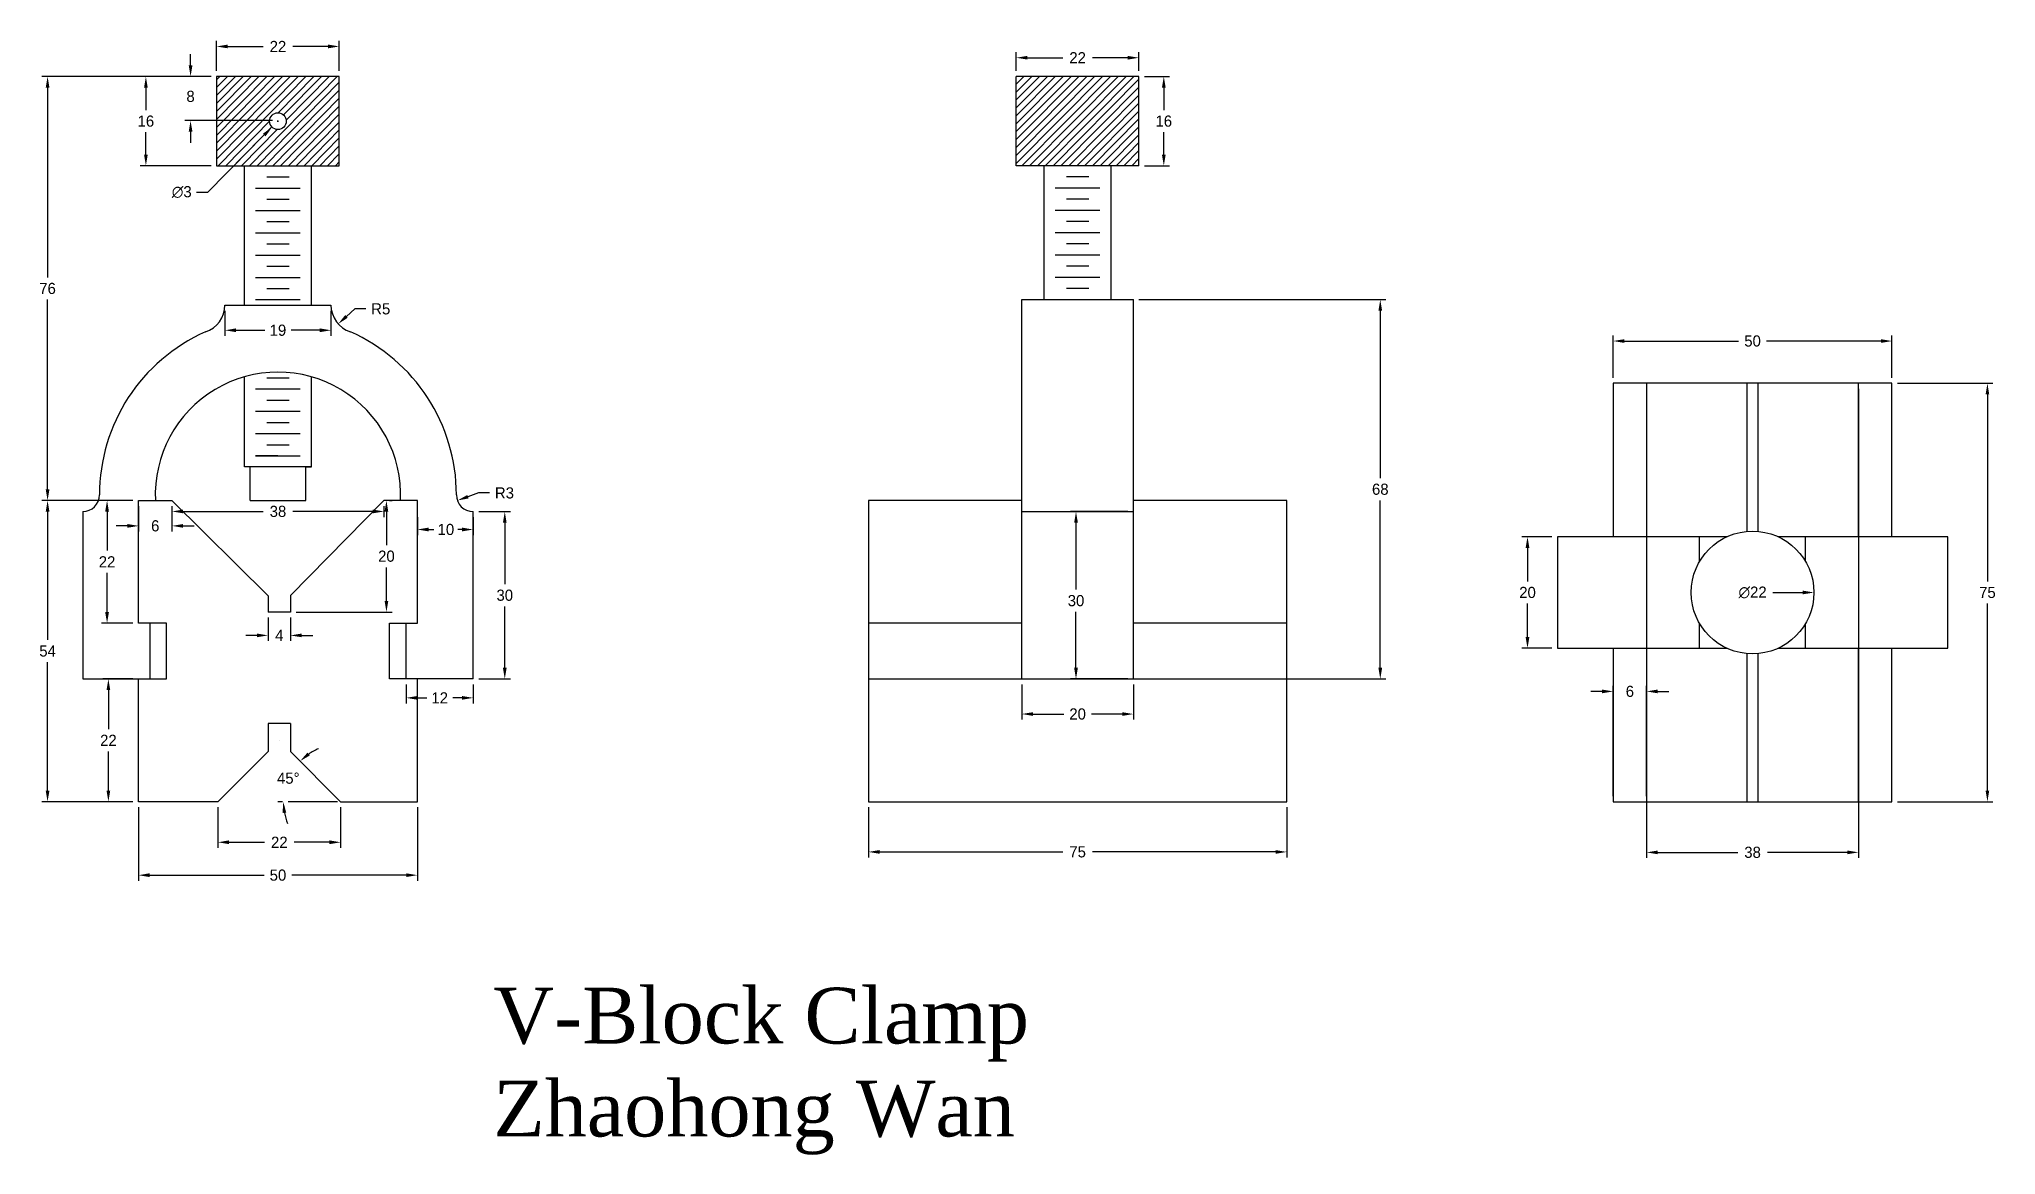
# Model space of a CAD drawing. Header units: millimetres. Extents: x 3 to 353, y 97 to 297.
import ezdxf

# ---------------------------------------------------------------- set-up
doc = ezdxf.new("R2010")
doc.units = ezdxf.units.MM
doc.header["$MEASUREMENT"] = 0
doc.dimstyles.get("Standard").update_dxf_attribs({"dimtxt": 2, "dimasz": 2, "dimexe": 1, "dimexo": 1, "dimgap": 1, "dimtad": 0, "dimtih": 1, "dimtoh": 1, "dimdec": 0, "dimzin": 0, "dimdsep": 46, "dimtxsty": 'Standard', "dimcen": 0.09, "dimadec": 0, "dimazin": 0, "dimtfac": 1, "dimtdec": 0, "dimtofl": 0, "dimtmove": 0, "dimatfit": 3, "dimfxl": 1, "dimtolj": 1, "dimtzin": 0, "dimarcsym": 0})

# ---------------------------------------------------------------- blocks, each defined once
blk = doc.blocks.new('*D5')
at = {"color": 0, "lineweight": -2}
for p, q in [((34.39, 291.61), (34.39, 297)), ((36.39, 296), (42.73, 296)), ((54.39, 296), (48.06, 296)), ((56.39, 291.61), (56.39, 297))]:
    blk.add_line(p, q, dxfattribs=at)
at = {"color": 0}
for points in [[(36.39, 296.34), (36.39, 295.67), (34.39, 296)], [(54.39, 296.34), (54.39, 295.67), (56.39, 296)]]:
    blk.add_solid(points, dxfattribs=at)
at = {"layer": 'Defpoints', "color": 0}
for p in [(56.39, 296), (34.39, 290.61), (56.39, 290.61)]:
    blk.add_point(p, dxfattribs=at)
at = {"color": 0, "insert": (45.39, 296), "char_height": 2, "attachment_point": 5}
blk.add_mtext('\\A1;22', dxfattribs=at)
blk = doc.blocks.new('*D6')
at = {"color": 0, "lineweight": -2}
blk.add_line((46.21, 160.61), (45.35, 160.61), dxfattribs=at)
for start, end in [(112.6625, 123.8271), (191.1646, 202.3292)]:
    blk.add_arc((56.63, 160.61), 10.28, start, end, dxfattribs=at)
at = {"color": 0}
for points in [[(51.11, 168.9), (50.69, 169.41), (49.36, 167.88)], [(46.21, 158.59), (46.87, 158.65), (46.35, 160.61)]]:
    blk.add_solid(points, dxfattribs=at)
at = {"layer": 'Defpoints', "color": 0}
for p in [(47.63, 169.62), (46.7, 163.27), (47.21, 160.61), (56.04, 160.61), (56.63, 160.61)]:
    blk.add_point(p, dxfattribs=at)
at = {"color": 0, "insert": (47.24, 164.81), "char_height": 2, "attachment_point": 5}
blk.add_mtext('\\A1;45°', dxfattribs=at)
blk = doc.blocks.new('*D7')
at = {"color": 0, "lineweight": -2}
for p, q in [((34.63, 159.61), (34.63, 152.33)), ((56.63, 159.61), (56.63, 152.33)), ((36.63, 153.33), (42.96, 153.33)), ((54.63, 153.33), (48.29, 153.33))]:
    blk.add_line(p, q, dxfattribs=at)
at = {"color": 0}
for points in [[(36.63, 153.67), (36.63, 153), (34.63, 153.33)], [(54.63, 153.67), (54.63, 153), (56.63, 153.33)]]:
    blk.add_solid(points, dxfattribs=at)
at = {"layer": 'Defpoints', "color": 0}
for p in [(34.63, 160.61), (56.63, 160.61), (56.63, 153.33)]:
    blk.add_point(p, dxfattribs=at)
at = {"color": 0, "insert": (45.63, 153.33), "char_height": 2, "attachment_point": 5}
blk.add_mtext('\\A1;22', dxfattribs=at)
blk = doc.blocks.new('*D8')
at = {"color": 0, "lineweight": -2}
for p, q in [((20.39, 159.61), (20.39, 146.43)), ((70.39, 159.61), (70.39, 146.43)), ((22.39, 147.43), (42.89, 147.43)), ((68.39, 147.43), (47.89, 147.43))]:
    blk.add_line(p, q, dxfattribs=at)
at = {"color": 0}
for points in [[(22.39, 147.77), (22.39, 147.1), (20.39, 147.43)], [(68.39, 147.77), (68.39, 147.1), (70.39, 147.43)]]:
    blk.add_solid(points, dxfattribs=at)
at = {"layer": 'Defpoints', "color": 0}
for p in [(20.39, 160.61), (70.39, 160.61), (70.39, 147.43)]:
    blk.add_point(p, dxfattribs=at)
at = {"color": 0, "insert": (45.39, 147.43), "char_height": 2, "attachment_point": 5}
blk.add_mtext('\\A1;50', dxfattribs=at)
blk = doc.blocks.new('*D9')
at = {"color": 0, "lineweight": -2}
for p, q in [((19.39, 182.61), (13.99, 182.61)), ((14.99, 180.61), (14.99, 173.61)), ((14.99, 162.61), (14.99, 169.61)), ((19.39, 160.61), (13.99, 160.61))]:
    blk.add_line(p, q, dxfattribs=at)
at = {"color": 0}
for points in [[(14.65, 180.61), (15.32, 180.61), (14.99, 182.61)], [(14.65, 162.61), (15.32, 162.61), (14.99, 160.61)]]:
    blk.add_solid(points, dxfattribs=at)
at = {"layer": 'Defpoints', "color": 0}
for p in [(20.39, 182.61), (14.99, 160.61), (20.39, 160.61)]:
    blk.add_point(p, dxfattribs=at)
at = {"color": 0, "insert": (14.99, 171.61), "char_height": 2, "attachment_point": 5}
blk.add_mtext('\\A1;22', dxfattribs=at)
blk = doc.blocks.new('*D10')
at = {"color": 0, "lineweight": -2}
for p, q in [((19.39, 214.61), (13.75, 214.61)), ((14.75, 212.61), (14.75, 205.61)), ((14.75, 194.61), (14.75, 201.61)), ((19.39, 192.61), (13.75, 192.61))]:
    blk.add_line(p, q, dxfattribs=at)
at = {"color": 0}
for points in [[(14.41, 212.61), (15.08, 212.61), (14.75, 214.61)], [(14.41, 194.61), (15.08, 194.61), (14.75, 192.61)]]:
    blk.add_solid(points, dxfattribs=at)
at = {"layer": 'Defpoints', "color": 0}
for p in [(20.39, 214.61), (14.75, 192.61), (20.39, 192.61)]:
    blk.add_point(p, dxfattribs=at)
at = {"color": 0, "insert": (14.75, 203.61), "char_height": 2, "attachment_point": 5}
blk.add_mtext('\\A1;22', dxfattribs=at)
blk = doc.blocks.new('*D11')
at = {"color": 0, "lineweight": -2}
for p, q in [((19.39, 214.61), (3.08, 214.61)), ((4.08, 212.61), (4.08, 189.61)), ((4.08, 162.61), (4.08, 185.61)), ((19.39, 160.61), (3.08, 160.61))]:
    blk.add_line(p, q, dxfattribs=at)
at = {"color": 0}
for points in [[(3.75, 212.61), (4.42, 212.61), (4.08, 214.61)], [(3.75, 162.61), (4.42, 162.61), (4.08, 160.61)]]:
    blk.add_solid(points, dxfattribs=at)
at = {"layer": 'Defpoints', "color": 0}
for p in [(20.39, 214.61), (4.08, 160.61), (20.39, 160.61)]:
    blk.add_point(p, dxfattribs=at)
at = {"color": 0, "insert": (4.08, 187.61), "char_height": 2, "attachment_point": 5}
blk.add_mtext('\\A1;54', dxfattribs=at)
blk = doc.blocks.new('*D13')
at = {"color": 0, "lineweight": -2}
for p, q in [((43.63, 193.61), (43.63, 189.42)), ((47.63, 193.61), (47.63, 189.42)), ((41.63, 190.42), (39.63, 190.42)), ((49.63, 190.42), (51.63, 190.42))]:
    blk.add_line(p, q, dxfattribs=at)
at = {"color": 0}
for points in [[(41.63, 190.75), (41.63, 190.09), (43.63, 190.42)], [(49.63, 190.75), (49.63, 190.09), (47.63, 190.42)]]:
    blk.add_solid(points, dxfattribs=at)
at = {"layer": 'Defpoints', "color": 0}
for p in [(43.63, 194.61), (47.63, 194.61), (47.63, 190.42)]:
    blk.add_point(p, dxfattribs=at)
at = {"color": 0, "insert": (45.63, 190.42), "char_height": 2, "attachment_point": 5}
blk.add_mtext('\\A1;4', dxfattribs=at)
blk = doc.blocks.new('*D14')
at = {"color": 0, "lineweight": -2}
for p, q in [((65.39, 214.61), (65.84, 214.61)), ((64.84, 212.61), (64.84, 206.61)), ((64.84, 196.61), (64.84, 202.61)), ((48.63, 194.61), (65.84, 194.61))]:
    blk.add_line(p, q, dxfattribs=at)
at = {"color": 0}
for points in [[(64.51, 212.61), (65.17, 212.61), (64.84, 214.61)], [(64.51, 196.61), (65.17, 196.61), (64.84, 194.61)]]:
    blk.add_solid(points, dxfattribs=at)
at = {"layer": 'Defpoints', "color": 0}
for p in [(64.39, 214.61), (47.63, 194.61), (64.84, 194.61)]:
    blk.add_point(p, dxfattribs=at)
at = {"color": 0, "insert": (64.84, 204.61), "char_height": 2, "attachment_point": 5}
blk.add_mtext('\\A1;20', dxfattribs=at)
blk = doc.blocks.new('*D15')
at = {"color": 0, "lineweight": -2}
for p, q in [((70.39, 211.61), (70.39, 208.4)), ((80.39, 211.61), (80.39, 208.4)), ((72.39, 209.4), (73.34, 209.4)), ((78.39, 209.4), (77.67, 209.4))]:
    blk.add_line(p, q, dxfattribs=at)
at = {"color": 0}
for points in [[(72.39, 209.74), (72.39, 209.07), (70.39, 209.4)], [(78.39, 209.74), (78.39, 209.07), (80.39, 209.4)]]:
    blk.add_solid(points, dxfattribs=at)
at = {"layer": 'Defpoints', "color": 0}
for p in [(70.39, 212.61), (80.39, 212.61), (70.39, 209.4)]:
    blk.add_point(p, dxfattribs=at)
at = {"color": 0, "insert": (75.5, 209.4), "char_height": 2, "attachment_point": 5}
blk.add_mtext('\\A1;10', dxfattribs=at)
blk = doc.blocks.new('*D16')
at = {"color": 0, "lineweight": -2}
for p, q in [((81.34, 215.95), (79.45, 215.28)), ((83.34, 215.95), (81.34, 215.95))]:
    blk.add_line(p, q, dxfattribs=at)
at = {"color": 0}
blk.add_solid([(79.34, 215.59), (79.56, 214.97), (77.57, 214.61)], dxfattribs=at)
at = {"layer": 'Defpoints', "color": 0}
for p in [(77.57, 214.61), (80.39, 215.61)]:
    blk.add_point(p, dxfattribs=at)
at = {"color": 0, "insert": (86, 215.95), "char_height": 2, "attachment_point": 5}
blk.add_mtext('\\A1;R3', dxfattribs=at)
blk = doc.blocks.new('*D17')
at = {"color": 0, "lineweight": -2}
for p, q in [((68.39, 181.61), (68.39, 178.22)), ((70.39, 179.22), (72.06, 179.22)), ((78.39, 179.22), (76.73, 179.22)), ((80.39, 181.61), (80.39, 178.22))]:
    blk.add_line(p, q, dxfattribs=at)
at = {"color": 0}
for points in [[(70.39, 179.56), (70.39, 178.89), (68.39, 179.22)], [(78.39, 179.56), (78.39, 178.89), (80.39, 179.22)]]:
    blk.add_solid(points, dxfattribs=at)
at = {"layer": 'Defpoints', "color": 0}
for p in [(68.39, 182.61), (80.39, 182.61), (68.39, 179.22)]:
    blk.add_point(p, dxfattribs=at)
at = {"color": 0, "insert": (74.39, 179.22), "char_height": 2, "attachment_point": 5}
blk.add_mtext('\\A1;12', dxfattribs=at)
blk = doc.blocks.new('*D20')
at = {"color": 0, "lineweight": -2}
for p, q in [((81.39, 212.61), (87.06, 212.61)), ((86.06, 210.61), (86.06, 199.61)), ((86.06, 184.61), (86.06, 195.61)), ((81.39, 182.61), (87.06, 182.61))]:
    blk.add_line(p, q, dxfattribs=at)
at = {"color": 0}
for points in [[(85.73, 210.61), (86.39, 210.61), (86.06, 212.61)], [(85.73, 184.61), (86.39, 184.61), (86.06, 182.61)]]:
    blk.add_solid(points, dxfattribs=at)
at = {"layer": 'Defpoints', "color": 0}
for p in [(80.39, 212.61), (80.39, 182.61), (86.06, 182.61)]:
    blk.add_point(p, dxfattribs=at)
at = {"color": 0, "insert": (86.06, 197.61), "char_height": 2, "attachment_point": 5}
blk.add_mtext('\\A1;30', dxfattribs=at)
blk = doc.blocks.new('*D21')
at = {"color": 0, "lineweight": -2}
for p, q in [((35.89, 248.62), (35.89, 244.12)), ((54.89, 248.62), (54.89, 244.12)), ((37.89, 245.12), (43.06, 245.12)), ((52.89, 245.12), (47.73, 245.12))]:
    blk.add_line(p, q, dxfattribs=at)
at = {"color": 0}
for points in [[(37.89, 245.46), (37.89, 244.79), (35.89, 245.12)], [(52.89, 245.46), (52.89, 244.79), (54.89, 245.12)]]:
    blk.add_solid(points, dxfattribs=at)
at = {"layer": 'Defpoints', "color": 0}
for p in [(35.89, 249.62), (54.89, 249.62), (54.89, 245.12)]:
    blk.add_point(p, dxfattribs=at)
at = {"color": 0, "insert": (45.39, 245.12), "char_height": 2, "attachment_point": 5}
blk.add_mtext('\\A1;19', dxfattribs=at)
blk = doc.blocks.new('*D22')
at = {"color": 0, "lineweight": -2}
for p, q in [((59.15, 248.95), (57.67, 247.61)), ((61.15, 248.95), (59.15, 248.95))]:
    blk.add_line(p, q, dxfattribs=at)
at = {"color": 0}
blk.add_solid([(57.45, 247.85), (57.9, 247.36), (56.19, 246.26)], dxfattribs=at)
at = {"layer": 'Defpoints', "color": 0}
for p in [(59.89, 249.62), (56.19, 246.26)]:
    blk.add_point(p, dxfattribs=at)
at = {"color": 0, "insert": (63.82, 248.95), "char_height": 2, "attachment_point": 5}
blk.add_mtext('\\A1;R5', dxfattribs=at)
blk = doc.blocks.new('*D23')
at = {"color": 0, "lineweight": -2}
for p, q in [((45.3, 282.61), (45.48, 282.61)), ((45.39, 282.52), (45.39, 282.7)), ((32.81, 269.9), (42.93, 280.13)), ((30.81, 269.9), (32.81, 269.9))]:
    blk.add_line(p, q, dxfattribs=at)
at = {"color": 0}
blk.add_solid([(42.69, 280.36), (43.17, 279.89), (44.34, 281.55)], dxfattribs=at)
at = {"layer": 'Defpoints', "color": 0}
for p in [(44.34, 281.55), (46.45, 283.68)]:
    blk.add_point(p, dxfattribs=at)
at = {"color": 0, "insert": (28.14, 269.9), "char_height": 2, "attachment_point": 5}
blk.add_mtext('\\A1;∅3', dxfattribs=at)
blk = doc.blocks.new('*D24')
at = {"color": 0, "lineweight": -2}
for p, q in [((33.39, 290.61), (20.71, 290.61)), ((21.71, 288.61), (21.71, 284.61)), ((21.71, 276.61), (21.71, 280.61)), ((33.39, 274.61), (20.71, 274.61))]:
    blk.add_line(p, q, dxfattribs=at)
at = {"color": 0}
for points in [[(21.38, 288.61), (22.04, 288.61), (21.71, 290.61)], [(21.38, 276.61), (22.04, 276.61), (21.71, 274.61)]]:
    blk.add_solid(points, dxfattribs=at)
at = {"layer": 'Defpoints', "color": 0}
for p in [(34.39, 290.61), (21.71, 274.61), (34.39, 274.61)]:
    blk.add_point(p, dxfattribs=at)
at = {"color": 0, "insert": (21.71, 282.61), "char_height": 2, "attachment_point": 5}
blk.add_mtext('\\A1;16', dxfattribs=at)
blk = doc.blocks.new('*D25')
at = {"color": 0, "lineweight": -2}
for p, q in [((29.72, 292.61), (29.72, 294.61)), ((33.39, 290.61), (28.72, 290.61)), ((44.39, 282.7), (28.72, 282.7)), ((29.72, 280.7), (29.72, 278.7))]:
    blk.add_line(p, q, dxfattribs=at)
at = {"color": 0}
for points in [[(29.39, 292.61), (30.06, 292.61), (29.72, 290.61)], [(29.39, 280.7), (30.06, 280.7), (29.72, 282.7)]]:
    blk.add_solid(points, dxfattribs=at)
at = {"layer": 'Defpoints', "color": 0}
for p in [(34.39, 290.61), (29.72, 282.7), (45.39, 282.7)]:
    blk.add_point(p, dxfattribs=at)
at = {"color": 0, "insert": (29.72, 287.04), "char_height": 2, "attachment_point": 5}
blk.add_mtext('\\A1;8', dxfattribs=at)
blk = doc.blocks.new('*D26')
at = {"color": 0, "lineweight": -2}
for p, q in [((178.77, 181.61), (178.77, 175.32)), ((198.77, 181.61), (198.77, 175.32)), ((180.77, 176.32), (186.27, 176.32)), ((196.77, 176.32), (191.27, 176.32))]:
    blk.add_line(p, q, dxfattribs=at)
at = {"color": 0}
for points in [[(180.77, 176.65), (180.77, 175.99), (178.77, 176.32)], [(196.77, 176.65), (196.77, 175.99), (198.77, 176.32)]]:
    blk.add_solid(points, dxfattribs=at)
at = {"layer": 'Defpoints', "color": 0}
for p in [(178.77, 182.61), (198.77, 182.61), (198.77, 176.32)]:
    blk.add_point(p, dxfattribs=at)
at = {"color": 0, "insert": (188.77, 176.32), "char_height": 2, "attachment_point": 5}
blk.add_mtext('\\A1;20', dxfattribs=at)
blk = doc.blocks.new('*D30')
at = {"color": 0, "lineweight": -2}
for p, q in [((197.77, 212.61), (187.48, 212.61)), ((188.48, 210.61), (188.48, 198.64)), ((188.48, 184.61), (188.48, 194.64)), ((197.77, 182.61), (187.48, 182.61))]:
    blk.add_line(p, q, dxfattribs=at)
at = {"color": 0}
for points in [[(188.15, 210.61), (188.82, 210.61), (188.48, 212.61)], [(188.15, 184.61), (188.82, 184.61), (188.48, 182.61)]]:
    blk.add_solid(points, dxfattribs=at)
at = {"layer": 'Defpoints', "color": 0}
for p in [(198.77, 212.61), (188.48, 182.61), (198.77, 182.61)]:
    blk.add_point(p, dxfattribs=at)
at = {"color": 0, "insert": (188.48, 196.64), "char_height": 2, "attachment_point": 5}
blk.add_mtext('\\A1;30', dxfattribs=at)
blk = doc.blocks.new('*D31')
at = {"color": 0, "lineweight": -2}
for p, q in [((199.77, 250.61), (244.04, 250.61)), ((243.04, 248.61), (243.04, 218.61)), ((243.04, 184.61), (243.04, 214.61)), ((199.77, 182.61), (244.04, 182.61))]:
    blk.add_line(p, q, dxfattribs=at)
at = {"color": 0}
for points in [[(242.7, 248.61), (243.37, 248.61), (243.04, 250.61)], [(242.7, 184.61), (243.37, 184.61), (243.04, 182.61)]]:
    blk.add_solid(points, dxfattribs=at)
at = {"layer": 'Defpoints', "color": 0}
for p in [(198.77, 250.61), (198.77, 182.61), (243.04, 182.61)]:
    blk.add_point(p, dxfattribs=at)
at = {"color": 0, "insert": (243.04, 216.61), "char_height": 2, "attachment_point": 5}
blk.add_mtext('\\A1;68', dxfattribs=at)
blk = doc.blocks.new('*D32')
at = {"color": 0, "lineweight": -2}
for p, q in [((33.39, 290.61), (3.08, 290.61)), ((4.08, 288.61), (4.08, 254.61)), ((4.08, 216.61), (4.08, 250.61)), ((19.39, 214.61), (3.08, 214.61))]:
    blk.add_line(p, q, dxfattribs=at)
at = {"color": 0}
for points in [[(3.75, 288.61), (4.42, 288.61), (4.08, 290.61)], [(3.75, 216.61), (4.42, 216.61), (4.08, 214.61)]]:
    blk.add_solid(points, dxfattribs=at)
at = {"layer": 'Defpoints', "color": 0}
for p in [(4.08, 290.61), (34.39, 290.61), (20.39, 214.61)]:
    blk.add_point(p, dxfattribs=at)
at = {"color": 0, "insert": (4.08, 252.61), "char_height": 2, "attachment_point": 5}
blk.add_mtext('\\A1;76', dxfattribs=at)
blk = doc.blocks.new('*D33')
at = {"color": 0, "lineweight": -2}
for p, q in [((151.27, 159.61), (151.27, 150.6)), ((226.27, 159.61), (226.27, 150.6)), ((153.27, 151.6), (186.11, 151.6)), ((224.27, 151.6), (191.44, 151.6))]:
    blk.add_line(p, q, dxfattribs=at)
at = {"color": 0}
for points in [[(153.27, 151.93), (153.27, 151.27), (151.27, 151.6)], [(224.27, 151.93), (224.27, 151.27), (226.27, 151.6)]]:
    blk.add_solid(points, dxfattribs=at)
at = {"layer": 'Defpoints', "color": 0}
for p in [(151.27, 160.61), (226.27, 160.61), (226.27, 151.6)]:
    blk.add_point(p, dxfattribs=at)
at = {"color": 0, "insert": (188.77, 151.6), "char_height": 2, "attachment_point": 5}
blk.add_mtext('\\A1;75', dxfattribs=at)
blk = doc.blocks.new('*D34')
at = {"color": 0, "lineweight": -2}
for p, q in [((20.39, 213.61), (20.39, 209.05)), ((26.39, 213.61), (26.39, 209.05)), ((18.39, 210.05), (16.39, 210.05)), ((28.39, 210.05), (30.39, 210.05))]:
    blk.add_line(p, q, dxfattribs=at)
at = {"color": 0}
for points in [[(18.39, 210.39), (18.39, 209.72), (20.39, 210.05)], [(28.39, 210.39), (28.39, 209.72), (26.39, 210.05)]]:
    blk.add_solid(points, dxfattribs=at)
at = {"layer": 'Defpoints', "color": 0}
for p in [(20.39, 214.61), (26.39, 214.61), (26.39, 210.05)]:
    blk.add_point(p, dxfattribs=at)
at = {"color": 0, "insert": (23.39, 210.05), "char_height": 2, "attachment_point": 5}
blk.add_mtext('\\A1;6', dxfattribs=at)
blk = doc.blocks.new('*D35')
at = {"color": 0, "lineweight": -2}
for p, q in [((26.39, 213.61), (26.39, 211.64)), ((28.39, 212.64), (42.73, 212.64)), ((62.39, 212.64), (48.06, 212.64)), ((64.39, 213.61), (64.39, 211.64))]:
    blk.add_line(p, q, dxfattribs=at)
at = {"color": 0}
for points in [[(28.39, 212.98), (28.39, 212.31), (26.39, 212.64)], [(62.39, 212.98), (62.39, 212.31), (64.39, 212.64)]]:
    blk.add_solid(points, dxfattribs=at)
at = {"layer": 'Defpoints', "color": 0}
for p in [(26.39, 214.61), (64.39, 214.61), (64.39, 212.64)]:
    blk.add_point(p, dxfattribs=at)
at = {"color": 0, "insert": (45.39, 212.64), "char_height": 2, "attachment_point": 5}
blk.add_mtext('\\A1;38', dxfattribs=at)
blk = doc.blocks.new('*D36')
at = {"color": 0, "lineweight": -2}
for p, q in [((177.77, 291.61), (177.77, 294.98)), ((199.77, 291.61), (199.77, 294.98)), ((179.77, 293.98), (186.11, 293.98)), ((197.77, 293.98), (191.44, 293.98))]:
    blk.add_line(p, q, dxfattribs=at)
at = {"color": 0}
for points in [[(179.77, 294.31), (179.77, 293.65), (177.77, 293.98)], [(197.77, 294.31), (197.77, 293.65), (199.77, 293.98)]]:
    blk.add_solid(points, dxfattribs=at)
at = {"layer": 'Defpoints', "color": 0}
for p in [(199.77, 293.98), (177.77, 290.61), (199.77, 290.61)]:
    blk.add_point(p, dxfattribs=at)
at = {"color": 0, "insert": (188.77, 293.98), "char_height": 2, "attachment_point": 5}
blk.add_mtext('\\A1;22', dxfattribs=at)
blk = doc.blocks.new('*D37')
at = {"color": 0, "lineweight": -2}
for p, q in [((200.77, 290.61), (205.22, 290.61)), ((204.22, 288.61), (204.22, 284.61)), ((204.22, 276.61), (204.22, 280.61)), ((200.77, 274.61), (205.22, 274.61))]:
    blk.add_line(p, q, dxfattribs=at)
at = {"color": 0}
for points in [[(203.89, 288.61), (204.56, 288.61), (204.22, 290.61)], [(203.89, 276.61), (204.56, 276.61), (204.22, 274.61)]]:
    blk.add_solid(points, dxfattribs=at)
at = {"layer": 'Defpoints', "color": 0}
for p in [(199.77, 290.61), (199.77, 274.61), (204.22, 274.61)]:
    blk.add_point(p, dxfattribs=at)
at = {"color": 0, "insert": (204.22, 282.61), "char_height": 2, "attachment_point": 5}
blk.add_mtext('\\A1;16', dxfattribs=at)
blk = doc.blocks.new('*D38')
at = {"color": 0, "lineweight": -2}
blk.add_line((313.45, 198.11), (318.79, 198.11), dxfattribs=at)
at = {"color": 0}
blk.add_solid([(318.79, 198.45), (318.79, 197.78), (320.79, 198.11)], dxfattribs=at)
at = {"layer": 'Defpoints', "color": 0}
for p in [(298.79, 198.11), (320.79, 198.11)]:
    blk.add_point(p, dxfattribs=at)
at = {"color": 0, "insert": (309.79, 198.11), "char_height": 2, "attachment_point": 5}
blk.add_mtext('\\A1;∅22', dxfattribs=at)
blk = doc.blocks.new('*D39')
at = {"color": 0, "lineweight": -2}
for p, q in [((284.79, 236.61), (284.79, 244.19)), ((286.79, 243.19), (307.29, 243.19)), ((332.79, 243.19), (312.29, 243.19)), ((334.79, 236.61), (334.79, 244.19))]:
    blk.add_line(p, q, dxfattribs=at)
at = {"color": 0}
for points in [[(286.79, 243.52), (286.79, 242.86), (284.79, 243.19)], [(332.79, 243.52), (332.79, 242.86), (334.79, 243.19)]]:
    blk.add_solid(points, dxfattribs=at)
at = {"layer": 'Defpoints', "color": 0}
for p in [(334.79, 243.19), (284.79, 235.61), (334.79, 235.61)]:
    blk.add_point(p, dxfattribs=at)
at = {"color": 0, "insert": (309.79, 243.19), "char_height": 2, "attachment_point": 5}
blk.add_mtext('\\A1;50', dxfattribs=at)
blk = doc.blocks.new('*D40')
at = {"color": 0, "lineweight": -2}
for p, q in [((335.79, 235.61), (352.9, 235.61)), ((351.9, 233.61), (351.9, 200.11)), ((351.9, 162.61), (351.9, 196.11)), ((335.79, 160.61), (352.9, 160.61))]:
    blk.add_line(p, q, dxfattribs=at)
at = {"color": 0}
for points in [[(351.57, 233.61), (352.23, 233.61), (351.9, 235.61)], [(351.57, 162.61), (352.23, 162.61), (351.9, 160.61)]]:
    blk.add_solid(points, dxfattribs=at)
at = {"layer": 'Defpoints', "color": 0}
for p in [(334.79, 235.61), (334.79, 160.61), (351.9, 160.61)]:
    blk.add_point(p, dxfattribs=at)
at = {"color": 0, "insert": (351.9, 198.11), "char_height": 2, "attachment_point": 5}
blk.add_mtext('\\A1;75', dxfattribs=at)
blk = doc.blocks.new('*D41')
at = {"color": 0, "lineweight": -2}
for p, q in [((273.79, 208.11), (268.44, 208.11)), ((269.44, 206.11), (269.44, 200.11)), ((269.44, 190.11), (269.44, 196.11)), ((273.79, 188.11), (268.44, 188.11))]:
    blk.add_line(p, q, dxfattribs=at)
at = {"color": 0}
for points in [[(269.1, 206.11), (269.77, 206.11), (269.44, 208.11)], [(269.1, 190.11), (269.77, 190.11), (269.44, 188.11)]]:
    blk.add_solid(points, dxfattribs=at)
at = {"layer": 'Defpoints', "color": 0}
for p in [(274.79, 208.11), (269.44, 188.11), (274.79, 188.11)]:
    blk.add_point(p, dxfattribs=at)
at = {"color": 0, "insert": (269.44, 198.11), "char_height": 2, "attachment_point": 5}
blk.add_mtext('\\A1;20', dxfattribs=at)
blk = doc.blocks.new('*D42')
at = {"color": 0, "lineweight": -2}
for p, q in [((290.79, 234.61), (290.79, 150.52)), ((328.79, 234.61), (328.79, 150.52)), ((292.79, 151.52), (307.12, 151.52)), ((326.79, 151.52), (312.45, 151.52))]:
    blk.add_line(p, q, dxfattribs=at)
at = {"color": 0}
for points in [[(292.79, 151.85), (292.79, 151.19), (290.79, 151.52)], [(326.79, 151.85), (326.79, 151.19), (328.79, 151.52)]]:
    blk.add_solid(points, dxfattribs=at)
at = {"layer": 'Defpoints', "color": 0}
for p in [(290.79, 235.61), (328.79, 235.61), (328.79, 151.52)]:
    blk.add_point(p, dxfattribs=at)
at = {"color": 0, "insert": (309.79, 151.52), "char_height": 2, "attachment_point": 5}
blk.add_mtext('\\A1;38', dxfattribs=at)
blk = doc.blocks.new('*D43')
at = {"color": 0, "lineweight": -2}
for p, q in [((282.79, 180.38), (280.79, 180.38)), ((284.79, 161.61), (284.79, 181.38)), ((290.79, 161.61), (290.79, 181.38)), ((292.79, 180.38), (294.79, 180.38))]:
    blk.add_line(p, q, dxfattribs=at)
at = {"color": 0}
for points in [[(282.79, 180.71), (282.79, 180.04), (284.79, 180.38)], [(292.79, 180.71), (292.79, 180.04), (290.79, 180.38)]]:
    blk.add_solid(points, dxfattribs=at)
at = {"layer": 'Defpoints', "color": 0}
for p in [(290.79, 180.38), (284.79, 160.61), (290.79, 160.61)]:
    blk.add_point(p, dxfattribs=at)
at = {"color": 0, "insert": (287.79, 180.38), "char_height": 2, "attachment_point": 5}
blk.add_mtext('\\A1;6', dxfattribs=at)

msp = doc.modelspace()

# ---------------------------------------------------------------- linework, layer by layer
for p, q in [((56.39, 290.61), (34.39, 290.61)), ((34.39, 290.61), (34.39, 274.61)), ((34.39, 290.04), (34.96, 290.61)), ((34.39, 288.62), (36.36, 290.61)), ((34.39, 287.19), (37.76, 290.61)), ((34.39, 285.76), (39.17, 290.61)), ((34.39, 284.34), (40.57, 290.61)), ((34.39, 282.91), (41.97, 290.61)), ((34.39, 281.49), (43.38, 290.61)), ((34.39, 280.06), (44.78, 290.61)), ((34.39, 278.64), (46.18, 290.61)), ((34.39, 277.21), (47.59, 290.61)), ((34.39, 275.79), (48.99, 290.61)), ((34.64, 274.61), (50.39, 290.61)), ((40.26, 274.61), (56.01, 290.61)), ((41.66, 274.61), (56.39, 289.58)), ((43.06, 274.61), (56.39, 288.16)), ((45.4, 284.11), (51.8, 290.61)), ((46.41, 283.72), (53.2, 290.61)), ((46.89, 282.77), (54.6, 290.61)), ((56.39, 274.61), (56.39, 290.61)), ((199.77, 290.61), (177.77, 290.61)), ((177.77, 274.61), (177.77, 290.61)), ((177.77, 289.25), (179.13, 290.61)), ((177.77, 287.83), (180.54, 290.61)), ((177.77, 286.41), (181.95, 290.61)), ((177.77, 284.99), (183.36, 290.61)), ((177.77, 283.57), (184.77, 290.61)), ((177.77, 282.15), (186.18, 290.61)), ((177.77, 280.73), (187.59, 290.61)), ((177.77, 279.31), (189, 290.61)), ((177.77, 277.89), (190.41, 290.61)), ((177.77, 276.47), (191.82, 290.61)), ((177.77, 275.05), (193.23, 290.61)), ((178.75, 274.61), (194.64, 290.61)), ((180.16, 274.61), (196.05, 290.61)), ((181.56, 274.61), (197.46, 290.61)), ((182.97, 274.61), (198.86, 290.61)), ((184.38, 274.61), (199.77, 290.11)), ((185.79, 274.61), (199.77, 288.69)), ((199.77, 274.61), (199.77, 290.61)), ((44.46, 274.61), (56.39, 286.73)), ((45.87, 274.61), (56.39, 285.31)), ((187.2, 274.61), (199.77, 287.27)), ((188.61, 274.61), (199.77, 285.85)), ((190.02, 274.61), (199.77, 284.43)), ((36.05, 274.61), (43.89, 282.59)), ((37.45, 274.61), (44.31, 281.58)), ((38.85, 274.61), (45.26, 281.12)), ((47.27, 274.61), (56.39, 283.88)), ((48.67, 274.61), (56.39, 282.45)), ((50.08, 274.61), (56.39, 281.03)), ((191.43, 274.61), (199.77, 283.01)), ((192.84, 274.61), (199.77, 281.6)), ((51.48, 274.61), (56.39, 279.6)), ((52.88, 274.61), (56.39, 278.18)), ((194.25, 274.61), (199.77, 280.18)), ((195.66, 274.61), (199.77, 278.76)), ((197.07, 274.61), (199.77, 277.34)), ((34.39, 274.61), (56.39, 274.61)), ((39.39, 274.61), (45.39, 274.61)), ((39.39, 249.62), (39.39, 274.61)), ((51.39, 249.62), (51.39, 274.61)), ((54.29, 274.61), (56.39, 276.75)), ((55.69, 274.61), (56.39, 275.33)), ((199.77, 274.61), (177.77, 274.61)), ((182.77, 250.61), (182.77, 274.61)), ((194.77, 250.61), (194.77, 274.61)), ((198.48, 274.61), (199.77, 275.92)), ((41.39, 270.61), (49.39, 270.61)), ((43.39, 272.61), (47.39, 272.61)), ((192.77, 270.61), (184.77, 270.61)), ((190.77, 272.61), (186.77, 272.61)), ((43.39, 268.61), (47.39, 268.61)), ((190.77, 268.61), (186.77, 268.61)), ((41.39, 266.61), (49.39, 266.61)), ((43.39, 264.61), (47.39, 264.61)), ((192.77, 266.61), (184.77, 266.61)), ((190.77, 264.61), (186.77, 264.61)), ((41.39, 262.61), (49.39, 262.61)), ((43.39, 260.61), (47.39, 260.61)), ((192.77, 262.61), (184.77, 262.61)), ((190.77, 260.61), (186.77, 260.61)), ((41.39, 258.61), (49.39, 258.61)), ((43.39, 256.61), (47.39, 256.61)), ((192.77, 258.61), (184.77, 258.61)), ((190.77, 256.61), (186.77, 256.61)), ((41.39, 254.61), (49.39, 254.61)), ((43.39, 252.61), (47.39, 252.61)), ((192.77, 254.61), (184.77, 254.61)), ((190.77, 252.61), (186.77, 252.61)), ((35.89, 249.62), (54.89, 249.62)), ((41.39, 250.61), (49.39, 250.61)), ((178.77, 182.61), (178.77, 250.61)), ((178.77, 250.61), (198.77, 250.61)), ((198.77, 182.61), (198.77, 250.61)), ((39.39, 220.61), (39.39, 236.78)), ((43.39, 236.61), (47.39, 236.61)), ((51.39, 220.61), (51.39, 236.78)), ((334.79, 235.61), (284.79, 235.61)), ((284.79, 235.61), (284.79, 208.11)), ((290.79, 235.61), (290.79, 208.11)), ((308.79, 235.61), (308.79, 209.07)), ((310.79, 209.07), (310.79, 235.61)), ((328.79, 208.11), (328.79, 235.61)), ((334.79, 208.11), (334.79, 235.61)), ((41.39, 234.61), (49.39, 234.61)), ((43.39, 232.61), (47.39, 232.61)), ((41.39, 230.61), (49.39, 230.61)), ((43.39, 228.61), (47.39, 228.61)), ((41.39, 226.61), (49.39, 226.61)), ((43.39, 224.61), (47.39, 224.61)), ((45.39, 222.61), (41.39, 222.61)), ((41.39, 222.61), (49.39, 222.61)), ((51.39, 220.61), (39.39, 220.61)), ((40.39, 214.61), (40.39, 220.61)), ((50.39, 214.61), (50.39, 220.61)), ((50.39, 220.61), (51.39, 220.61)), ((20.39, 192.61), (20.39, 214.61)), ((20.39, 214.61), (26.39, 214.61)), ((26.39, 214.61), (43.63, 197.51)), ((40.39, 214.61), (50.39, 214.61)), ((64.39, 214.61), (47.63, 197.56)), ((70.39, 214.61), (64.39, 214.61)), ((70.39, 192.61), (70.39, 214.61)), ((151.27, 214.61), (151.27, 160.61)), ((178.77, 214.61), (151.27, 214.61)), ((226.27, 214.61), (198.77, 214.61)), ((226.27, 160.61), (226.27, 214.61)), ((10.39, 212.61), (10.39, 182.61)), ((80.39, 182.61), (80.39, 212.61)), ((178.77, 212.61), (198.77, 212.61)), ((274.79, 208.11), (274.79, 188.11)), ((305.2, 208.11), (274.79, 208.11)), ((300.29, 203.66), (300.29, 208.11)), ((344.79, 208.11), (314.37, 208.11)), ((319.29, 203.66), (319.29, 208.11)), ((344.79, 188.11), (344.79, 208.11)), ((43.63, 197.51), (43.63, 194.61)), ((47.63, 197.56), (47.63, 194.61)), ((47.63, 194.61), (43.63, 194.61)), ((25.39, 192.61), (20.39, 192.61)), ((22.39, 192.61), (22.39, 182.61)), ((25.39, 182.61), (25.39, 192.61)), ((65.39, 182.61), (65.39, 192.61)), ((65.39, 192.61), (70.39, 192.61)), ((68.39, 182.61), (68.39, 192.61)), ((178.77, 192.61), (151.27, 192.61)), ((226.27, 192.61), (198.77, 192.61)), ((300.29, 188.11), (300.29, 192.57)), ((319.29, 188.11), (319.29, 192.57)), ((274.79, 188.11), (305.2, 188.11)), ((284.79, 188.11), (284.79, 160.61)), ((290.79, 188.11), (290.79, 160.61)), ((308.79, 187.16), (308.79, 160.61)), ((310.79, 160.61), (310.79, 187.16)), ((314.37, 188.11), (344.79, 188.11)), ((328.79, 160.61), (328.79, 188.11)), ((334.79, 160.61), (334.79, 188.11)), ((10.39, 182.61), (20.39, 182.61)), ((20.39, 160.61), (20.39, 182.61)), ((20.39, 182.61), (25.39, 182.61)), ((80.39, 182.61), (65.39, 182.61)), ((70.39, 160.61), (70.39, 182.61)), ((151.27, 182.61), (226.27, 182.61)), ((47.63, 174.61), (43.63, 174.61)), ((43.63, 174.61), (43.63, 169.63)), ((47.63, 174.61), (45.63, 174.61)), ((47.63, 174.61), (47.63, 169.62)), ((34.63, 160.61), (43.63, 169.63)), ((45.63, 171.62), (45.62, 171.63)), ((56.63, 160.61), (47.63, 169.62)), ((34.63, 160.61), (20.39, 160.61)), ((56.04, 160.61), (47.21, 160.61)), ((56.63, 160.61), (70.39, 160.61)), ((151.27, 160.61), (226.27, 160.61)), ((284.79, 160.61), (334.79, 160.61))]:
    msp.add_line(p, q)
for centre, radius in [((45.39, 282.61), 1.5), ((309.79, 198.11), 11)]:
    msp.add_circle(centre, radius)
for centre, radius, start, end in [((30.89, 249.62), 5, 287.5184, 0), ((59.89, 249.62), 5, 180, 252.4816), ((45.39, 215.61), 32, 113.9596, 180), ((45.39, 215.61), 32, 0, 66.0404), ((45.39, 215.61), 22, 357.3947, 182.6053), ((10.39, 215.61), 3, 270, 0), ((80.39, 215.61), 3, 180, 270)]:
    msp.add_arc(centre, radius, start, end)

# ---------------------------------------------------------------- texts
at = {"insert": (83.99, 127.26), "char_height": 10, "width": 204.695, "attachment_point": 1}
msp.add_mtext('{\\fTimes New Roman|b0|i0|c0|p18;V-Block Clamp\\PZhaohong Wan}', dxfattribs=at)

# ---------------------------------------------------------------- dimensions: what is measured, and where the dimension line sits
for base, p1, p2, picture, middle in [((56.39, 296), (34.39, 290.61), (56.39, 290.61), '*D5', (45.39, 296)), ((199.77, 293.98), (177.77, 290.61), (199.77, 290.61), '*D36', (188.77, 293.98)), ((54.89, 245.12), (35.89, 249.62), (54.89, 249.62), '*D21', (45.39, 245.12)), ((334.79, 243.19), (284.79, 235.61), (334.79, 235.61), '*D39', (309.79, 243.19)), ((328.79, 151.52), (290.79, 235.61), (328.79, 235.61), '*D42', (309.79, 151.52)), ((26.39, 210.05), (20.39, 214.61), (26.39, 214.61), '*D34', (23.39, 210.05)), ((64.39, 212.64), (26.39, 214.61), (64.39, 214.61), '*D35', (45.39, 212.64)), ((47.63, 190.42), (43.63, 194.61), (47.63, 194.61), '*D13', (45.63, 190.42)), ((68.39, 179.22), (80.39, 182.61), (68.39, 182.61), '*D17', (74.39, 179.22)), ((198.77, 176.32), (178.77, 182.61), (198.77, 182.61), '*D26', (188.77, 176.32)), ((226.27, 151.6), (151.27, 160.61), (226.27, 160.61), '*D33', (188.77, 151.6))]:
    dim = msp.add_linear_dim(base=base, p1=p1, p2=p2, dimstyle='Standard')
    dim.commit()
    dim.dimension.update_dxf_attribs({"geometry": picture, "text_midpoint": middle})
for base, p1, p2, picture, middle in [((29.72, 282.7), (34.39, 290.61), (45.39, 282.7), '*D25', (29.72, 287.04)), ((21.71, 274.61), (34.39, 290.61), (34.39, 274.61), '*D24', (21.71, 282.61)), ((188.48, 182.61), (198.77, 212.61), (198.77, 182.61), '*D30', (188.48, 196.64))]:
    dim = msp.add_linear_dim(base=base, p1=p1, p2=p2, angle=90, dimstyle='Standard')
    dim.commit()
    dim.dimension.update_dxf_attribs({"geometry": picture, "text_midpoint": middle, "dimtype": 160})
for base, p1, p2, picture, middle in [((4.08, 290.61), (20.39, 214.61), (34.39, 290.61), '*D32', (4.08, 252.61)), ((204.22, 274.61), (199.77, 290.61), (199.77, 274.61), '*D37', (204.22, 282.61)), ((243.04, 182.61), (198.77, 250.61), (198.77, 182.61), '*D31', (243.04, 216.61)), ((351.9, 160.61), (334.79, 235.61), (334.79, 160.61), '*D40', (351.9, 198.11)), ((4.08, 160.61), (20.39, 214.61), (20.39, 160.61), '*D11', (4.08, 187.61)), ((14.75, 192.61), (20.39, 214.61), (20.39, 192.61), '*D10', (14.75, 203.61)), ((64.84, 194.61), (64.39, 214.61), (47.63, 194.61), '*D14', (64.84, 204.61)), ((86.06, 182.61), (80.39, 212.61), (80.39, 182.61), '*D20', (86.06, 197.61)), ((269.44, 188.11), (274.79, 208.11), (274.79, 188.11), '*D41', (269.44, 198.11)), ((14.99, 160.61), (20.39, 182.61), (20.39, 160.61), '*D9', (14.99, 171.61))]:
    dim = msp.add_linear_dim(base=base, p1=p1, p2=p2, angle=90, dimstyle='Standard')
    dim.commit()
    dim.dimension.update_dxf_attribs({"geometry": picture, "text_midpoint": middle})
for p1, p2, picture, middle in [((46.45, 283.68), (44.34, 281.55), '*D23', (28.14, 269.9)), ((298.79, 198.11), (320.79, 198.11), '*D38', (309.79, 198.11))]:
    dim = msp.add_diameter_dim_2p(p1=p1, p2=p2, dimstyle='Standard')
    dim.commit()
    dim.dimension.update_dxf_attribs({"geometry": picture, "text_midpoint": middle, "dimtype": 163})
for center, mpoint, picture, middle in [((59.89, 249.62), (56.19, 246.26), '*D22', (63.82, 248.95)), ((80.39, 215.61), (77.57, 214.61), '*D16', (86, 215.95))]:
    dim = msp.add_radius_dim(center=center, mpoint=mpoint, dimstyle='Standard')
    dim.commit()
    dim.dimension.update_dxf_attribs({"geometry": picture, "text_midpoint": middle, "dimtype": 164})
for base, p1, p2, picture, middle in [((70.39, 209.4), (80.39, 212.61), (70.39, 212.61), '*D15', (75.5, 209.4)), ((290.79, 180.38), (284.79, 160.61), (290.79, 160.61), '*D43', (287.79, 180.38)), ((70.39, 147.43), (20.39, 160.61), (70.39, 160.61), '*D8', (45.39, 147.43)), ((56.63, 153.33), (34.63, 160.61), (56.63, 160.61), '*D7', (45.63, 153.33))]:
    dim = msp.add_linear_dim(base=base, p1=p1, p2=p2, dimstyle='Standard')
    dim.commit()
    dim.dimension.update_dxf_attribs({"geometry": picture, "text_midpoint": middle, "dimtype": 160})
dim = msp.add_angular_dim_2l(base=(46.7, 163.27), line1=((56.04, 160.61), (47.21, 160.61)), line2=((56.63, 160.61), (47.63, 169.62)), dimstyle='Standard')
dim.commit()
dim.dimension.update_dxf_attribs({"geometry": '*D6', "text_midpoint": (47.24, 164.81), "dimtype": 162})

doc.saveas('drawing.dxf')
